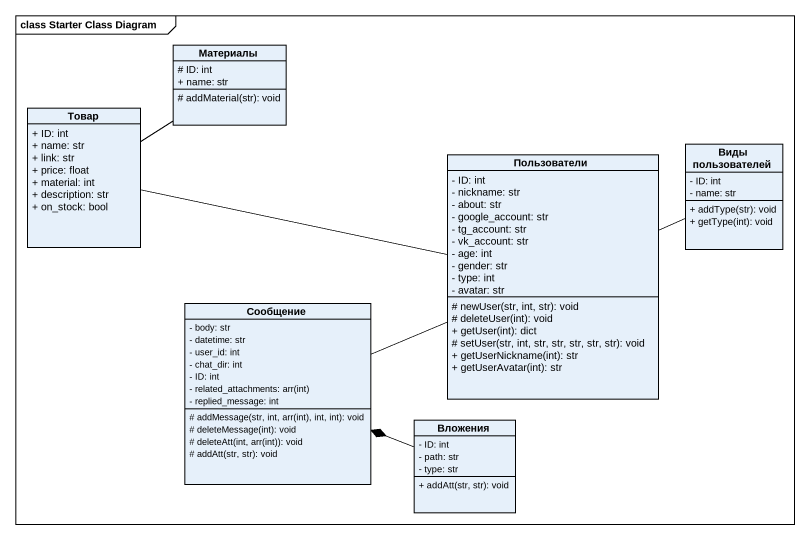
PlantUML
@startuml
mainframe class Starter Class Diagram
hide circle
hide empty members
skinparam classAttributeIconSize 0
class Материалы {
  # ID: int
  + name: str
  # addMaterial(str): void
}
class Товар {
  + ID: int
  + name: str
  + link: str
  + price: float
  + material: int
  + description: str
  + on_stock: bool
}
class Пользователи {
  - ID: int
  - nickname: str
  - about: str
  - google_account: str
  - tg_account: str
  - vk_account: str
  - age: int
  - gender: str
  - type: int
  - avatar: str
  # newUser(str, int, str): void
  # deleteUser(int): void
  + getUser(int): dict
  # setUser(str, int, str, str, str, str, str): void
  + getUserNickname(int): str
  + getUserAvatar(int): str
}
class "Виды пользователей" as Виды_пользователей {
  - ID: int
  - name: str
  + addType(str): void
  + getType(int): void
}
class Сообщение {
  - body: str
  - datetime: str
  - user_id: int
  - chat_dir: int
  - ID: int
  {field} - related_attachments: arr(int)
  - replied_message: int
  # addMessage(str, int, arr(int), int, int): void
  # deleteMessage(int): void
  # deleteAtt(int, arr(int)): void
  # addAtt(str, str): void
}
class Вложения {
  - ID: int
  - path: str
  - type: str
  + addAtt(str, str): void
}
Материалы -- Товар
Товар -right- Пользователи
Пользователи -right- Виды_пользователей
Сообщение -right- Пользователи
Вложения -left-* Сообщение
@enduml
